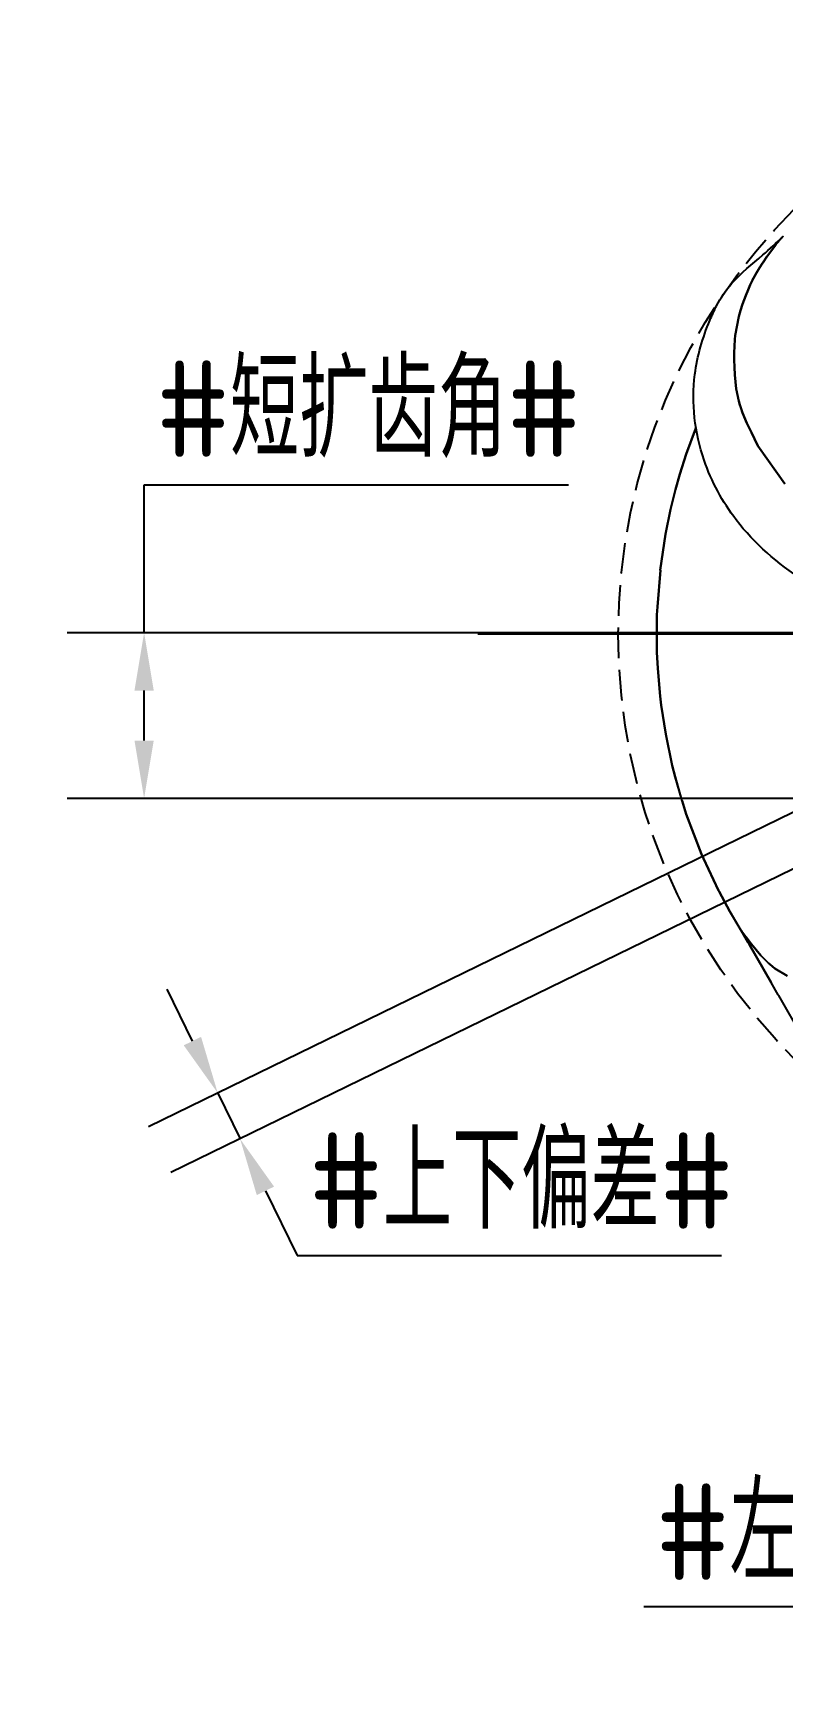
# Model space of a CAD drawing. Header units: millimetres. Extents: x 779.8 to 835.2, y 146 to 195.
# Drawn here: x 779.81 to 799.3, y 145.97 to 188.85 of the extents above; entities that cross this region are included whole.
import ezdxf

# ---------------------------------------------------------------- set-up
doc = ezdxf.new("R2010")
doc.units = ezdxf.units.MM
for name, pattern in [('ACAD_ISO04W100', [30, 24, -3, 0, -3]), ('BANKLINE1', [5.5, 4, -1.5]), ('CENTER', [50.8, 31.75, -6.35, 6.35, -6.35])]:
    doc.linetypes.add(name, pattern=pattern)
for name, color, linetype in [('中心线', 2, 'ACAD_ISO04W100'), ('标注', 7, 'Continuous'), ('虚线轮廓', 1, 'Continuous'), ('轮廓', 4, 'Continuous')]:
    doc.layers.add(name, color=color, linetype=linetype)
doc.styles.add('CFST0', font='gbenor.shx', dxfattribs={"bigfont": 'gbcbig.shx'})
doc.dimstyles.new('TYToolDesignC1-1', dxfattribs={"dimtxt": 2.5, "dimasz": 1.5, "dimexe": 2, "dimexo": 0, "dimtad": 1, "dimtoh": 1, "dimdec": 3, "dimdsep": 46, "dimtxsty": 'CFST0', "dimcen": 2.502, "dimclrd": 3, "dimclre": 3, "dimclrt": 3, "dimazin": 2, "dimtfac": 1, "dimtdec": 3, "dimtmove": 0, "dimatfit": 3, "dimfxl": 1, "dimarcsym": 0})

# ---------------------------------------------------------------- blocks, each defined once
blk = doc.blocks.new('*D11')
at = {"layer": 'Defpoints', "color": 0, "transparency": 16777216}
for p in [(804.985, 173.273), (782.698, 168.973), (808.165, 168.973)]:
    blk.add_point(p, dxfattribs=at)
at = {"layer": '标注', "color": 3, "lineweight": -2, "transparency": 16777216}
for p, q in [((782.698, 173.273), (782.698, 177.117)), ((782.698, 177.117), (793.728, 177.117)), ((804.985, 173.273), (780.698, 173.273)), ((782.698, 170.473), (782.698, 171.773)), ((808.165, 168.973), (780.698, 168.973))]:
    blk.add_line(p, q, dxfattribs=at)
at = {"layer": '标注', "color": 3, "transparency": 16777216}
for points in [[(782.448, 171.773), (782.948, 171.773), (782.698, 173.273)], [(782.448, 170.473), (782.948, 170.473), (782.698, 168.973)]]:
    blk.add_solid(points, dxfattribs=at)
at = {"layer": '标注', "color": 3, "transparency": 16777216, "insert": (788.526, 179.074), "char_height": 2.5, "attachment_point": 5, "style": 'CFST0'}
blk.add_mtext('#短扩齿角#', dxfattribs=at)
blk = doc.blocks.new('*D9')
at = {"layer": 'Defpoints', "color": 0, "transparency": 16777216}
for p in [(810.335, 173.243), (810.935, 173.243), (810.335, 147.973)]:
    blk.add_point(p, dxfattribs=at)
at = {"layer": '标注', "color": 3, "lineweight": -2, "transparency": 16777216}
for p, q in [((810.335, 173.243), (810.335, 145.973)), ((810.935, 173.243), (810.935, 145.973)), ((808.835, 147.973), (795.68, 147.973)), ((810.935, 147.973), (810.335, 147.973)), ((812.435, 147.973), (813.935, 147.973))]:
    blk.add_line(p, q, dxfattribs=at)
at = {"layer": '标注', "color": 3, "transparency": 16777216}
for points in [[(808.835, 148.223), (808.835, 147.723), (810.335, 147.973)], [(812.435, 148.223), (812.435, 147.723), (810.935, 147.973)]]:
    blk.add_solid(points, dxfattribs=at)
at = {"layer": '标注', "color": 3, "transparency": 16777216, "insert": (801.507, 149.917), "char_height": 2.5, "attachment_point": 5, "style": 'CFST0'}
blk.add_mtext('#左右偏差#', dxfattribs=at)
blk = doc.blocks.new('*D10')
at = {"layer": 'Defpoints', "color": 0, "transparency": 16777216}
for p in [(811.475, 174.423), (809.805, 172.133), (785.192, 160.128)]:
    blk.add_point(p, dxfattribs=at)
at = {"layer": '标注', "color": 3, "lineweight": -2, "transparency": 16777216}
for p, q in [((811.475, 174.423), (782.813, 160.444)), ((809.805, 172.133), (783.394, 159.252)), ((783.953, 162.669), (783.296, 164.017)), ((784.611, 161.32), (785.192, 160.128)), ((785.85, 158.78), (786.671, 157.097)), ((786.671, 157.097), (797.7, 157.097))]:
    blk.add_line(p, q, dxfattribs=at)
at = {"layer": '标注', "color": 3, "transparency": 16777216}
for points in [[(784.178, 162.778), (783.728, 162.559), (784.611, 161.32)], [(786.074, 158.89), (785.625, 158.671), (785.192, 160.128)]]:
    blk.add_solid(points, dxfattribs=at)
at = {"layer": '标注', "color": 3, "transparency": 16777216, "insert": (792.498, 159.041), "char_height": 2.5, "attachment_point": 5, "style": 'CFST0'}
blk.add_mtext('#上下偏差#', dxfattribs=at)

msp = doc.modelspace()

# ---------------------------------------------------------------- linework, layer by layer
at = {"layer": '中心线', "linetype": 'CENTER', "ltscale": 0.3}
msp.add_line((791.3659, 173.2428), (829.8834, 173.2428), dxfattribs=at)
at = {"layer": '虚线轮廓', "color": 7, "linetype": 'BANKLINE1', "ltscale": 0.2}
msp.add_circle((810.6246, 173.2428), 15.6063, dxfattribs=at)
at = {"layer": '轮廓'}
for p, q in [((799.1772, 183.4319), (799.2506, 183.5161)), ((799.2506, 183.5161), (799.2707, 183.54)), ((799.2707, 183.54), (799.2838, 183.5526)), ((799.2838, 183.5526), (799.2892, 183.557)), ((799.2838, 183.5526), (799.2838, 183.5526)), ((799.2885, 183.5601), (799.2915, 183.5608)), ((799.2892, 183.557), (799.2885, 183.5601)), ((799.2885, 183.5601), (799.2885, 183.5601)), ((799.2915, 183.5608), (799.2946, 183.5615)), ((799.2946, 183.5615), (799.2939, 183.5645)), ((798.8989, 183.0698), (799.0998, 183.3372)), ((799.0998, 183.3372), (799.1028, 183.3379)), ((799.1028, 183.3379), (799.1222, 183.3648)), ((799.1222, 183.3648), (799.1678, 183.4169)), ((799.1678, 183.4169), (799.1725, 183.4244)), ((799.1725, 183.4244), (799.1772, 183.4319)), ((798.6061, 182.618), (798.6866, 182.755)), ((798.6866, 182.755), (798.7644, 182.8755)), ((798.7644, 182.8755), (798.7691, 182.883)), ((798.7691, 182.883), (798.8888, 183.0579)), ((798.8888, 183.0579), (798.8989, 183.0698)), ((798.3894, 182.1836), (798.4438, 182.3083)), ((798.4438, 182.3083), (798.5044, 182.4344)), ((798.5044, 182.4344), (798.5248, 182.4711)), ((798.5248, 182.4711), (798.5318, 182.4823)), ((798.5318, 182.4823), (798.6061, 182.618)), ((798.1941, 181.6422), (798.2486, 181.8085)), ((798.2486, 181.8085), (798.3276, 182.0349)), ((798.3276, 182.0349), (798.3894, 182.1836)), ((798.0553, 180.9953), (798.1497, 181.4878)), ((798.1497, 181.4878), (798.1941, 181.6422)), ((798.0436, 180.8933), (798.0553, 180.9953)), ((798.0275, 180.4637), (798.0289, 180.5409)), ((798.0289, 180.5409), (798.0436, 180.8933)), ((798.0436, 180.8933), (798.0436, 180.8933)), ((798.0294, 180.3584), (798.0275, 180.4637)), ((798.0343, 180.1706), (798.0294, 180.3584)), ((798.042, 179.9707), (798.0343, 180.1706)), ((798.0802, 179.6112), (798.042, 179.9707)), ((798.1509, 179.2913), (798.0802, 179.6112)), ((798.1778, 179.1886), (798.1509, 179.2913)), ((798.1993, 179.1231), (798.1778, 179.1886)), ((798.2468, 178.9868), (798.1993, 179.1231)), ((798.3562, 178.7206), (798.2468, 178.9868)), ((796.784, 177.9157), (797.036, 178.5856)), ((798.4744, 178.4725), (798.3562, 178.7206)), ((798.5539, 178.3083), (798.4744, 178.4725)), ((798.6437, 178.1273), (798.5539, 178.3083)), ((799.3457, 177.1397), (798.6437, 178.1273)), ((796.6163, 177.3935), (796.784, 177.9157)), ((796.5046, 176.9898), (796.6163, 177.3935)), ((796.3779, 176.4706), (796.5046, 176.9898)), ((796.246, 175.8349), (796.3779, 176.4706)), ((796.1095, 174.9003), (796.246, 175.8349)), ((796.0324, 173.9442), (796.1102, 174.8972)), ((796.1102, 174.8972), (796.1095, 174.9003)), ((796.0218, 172.7697), (796.0226, 173.737)), ((796.0226, 173.737), (796.0324, 173.9442)), ((796.0422, 172.3485), (796.0218, 172.7697)), ((796.104, 171.623), (796.0422, 172.3485)), ((796.1339, 171.3961), (796.104, 171.623)), ((796.2505, 170.6417), (796.1339, 171.3961)), ((796.419, 169.8287), (796.2505, 170.6417)), ((796.2505, 170.6417), (796.2505, 170.6417)), ((796.4931, 169.5352), (796.419, 169.8287)), ((796.419, 169.8287), (796.419, 169.8287)), ((796.419, 169.8287), (796.419, 169.8287)), ((796.6733, 168.9075), (796.4931, 169.5352)), ((796.7851, 168.5618), (796.6733, 168.9075)), ((797.1825, 167.52), (796.7851, 168.5618)), ((797.2298, 167.4124), (797.1825, 167.52)), ((797.6235, 166.581), (797.2298, 167.4124)), ((797.6403, 166.5497), (797.6235, 166.581)), ((797.9156, 166.0368), (797.6403, 166.5497)), ((798.2132, 165.5387), (797.9156, 166.0368))]:
    msp.add_line(p, q, dxfattribs=at)
for points in [[(799.2939, 183.5645), (799.2939, 183.5645), (799.2946, 183.5615), (799.2915, 183.5608), (799.2885, 183.5601), (799.2885, 183.5601), (799.2892, 183.557), (799.2838, 183.5526), (799.2838, 183.5526), (799.2707, 183.54), (799.2506, 183.5161), (799.1772, 183.4319), (799.1725, 183.4244), (799.1678, 183.4169), (799.1222, 183.3648), (799.1028, 183.3379), (799.0998, 183.3372), (798.8989, 183.0698), (798.8888, 183.0579), (798.7691, 182.883), (798.7644, 182.8755), (798.6866, 182.755), (798.6061, 182.618), (798.5318, 182.4823), (798.5248, 182.4711), (798.5044, 182.4344), (798.4438, 182.3083), (798.3894, 182.1836), (798.3276, 182.0349), (798.2486, 181.8085), (798.1941, 181.6422), (798.1497, 181.4878), (798.0553, 180.9953), (798.0436, 180.8933), (798.0436, 180.8933), (798.0289, 180.5409), (798.0275, 180.4637), (798.0294, 180.3584), (798.0343, 180.1706), (798.042, 179.9707), (798.0802, 179.6112), (798.1509, 179.2913), (798.1778, 179.1886), (798.2468, 178.9868), (798.3562, 178.7206), (798.4744, 178.4725), (798.5539, 178.3083), (798.6437, 178.1273), (799.3457, 177.1397)], [(797.036, 178.5856), (796.784, 177.9157), (796.6163, 177.3935), (796.5046, 176.9898), (796.3779, 176.4706), (796.246, 175.8349), (796.1095, 174.9003), (796.1102, 174.8972), (796.0324, 173.9442), (796.0226, 173.737), (796.0218, 172.7697), (796.0422, 172.3485), (796.104, 171.623), (796.1339, 171.3961), (796.2505, 170.6417), (796.419, 169.8287), (796.419, 169.8287), (796.419, 169.8287), (796.4931, 169.5352), (796.6726, 168.9105), (796.6733, 168.9075), (796.7851, 168.5618), (797.1825, 167.52), (797.2298, 167.4124), (797.6235, 166.581), (797.6403, 166.5497), (797.9156, 166.0368), (798.2139, 165.5356)], [(800.2981, 161.9178), (799.9949, 162.4402), (799.9458, 162.5281), (799.9451, 162.5312), (799.9413, 162.5335), (799.9406, 162.5366), (799.9362, 162.5419), (799.8012, 162.7798), (799.1849, 163.8544), (799.1797, 163.8628), (799.1746, 163.8712), (798.9926, 164.1879), (798.426, 165.1715), (798.4216, 165.1769), (798.4216, 165.1769), (798.4158, 165.1883), (798.4151, 165.1914), (798.379, 165.2503), (798.3577, 165.287), (798.3519, 165.2985), (798.2455, 165.4821), (798.2132, 165.5387), (798.2132, 165.5387)], [(799.403, 164.3659), (799.0833, 164.5579), (798.9603, 164.6608), (798.9207, 164.6933), (798.8672, 164.7449), (798.7215, 164.8906), (798.477, 165.1865), (798.3425, 165.3668), (798.2922, 165.432), (798.2796, 165.4451), (798.2553, 165.4811), (798.2508, 165.4865), (798.2228, 165.5249), (798.2183, 165.5302), (798.2183, 165.5302), (798.2139, 165.5356), (798.2132, 165.5387)], [(798.2132, 165.5387), (798.2455, 165.4821), (798.3519, 165.2985), (798.3577, 165.287), (798.379, 165.2503), (798.4151, 165.1914), (798.4158, 165.1883), (798.4216, 165.1769), (798.4216, 165.1769), (798.426, 165.1715), (798.9926, 164.1879)], [(798.2139, 165.5356), (798.2183, 165.5302), (798.2183, 165.5302), (798.2228, 165.5249), (798.2508, 165.4865), (798.2553, 165.4811), (798.2796, 165.4451), (798.2922, 165.432), (798.3425, 165.3668), (798.477, 165.1865), (798.7215, 164.8906), (798.8672, 164.7449), (798.9207, 164.6933), (798.9603, 164.6608), (799.0833, 164.5579), (799.403, 164.3659)]]:
    msp.add_lwpolyline(points, dxfattribs=at)
msp.add_open_spline([(806.2048, 173.0824), (806.1269, 173.0849), (804.9212, 173.1279), (802.7093, 173.3438), (799.9394, 174.3913), (798.1012, 175.9772), (797.0779, 177.8626), (796.8538, 179.7409), (797.251, 181.0705), (797.602, 181.8566), (798.0189, 182.4777), (798.688, 182.9942), (799.1254, 183.4055), (799.2992, 183.569)], degree=3, knots=[1.3917496, 1.3917496, 1.3917496, 1.3917496, 1.4666302, 2.550516, 3.5158608, 4.2649723, 4.8303239, 5.5469427, 6.0131873, 6.1472022, 6.3748885, 6.722941, 6.9525841, 6.9525841, 6.9525841, 6.9525841], dxfattribs=at)

# ---------------------------------------------------------------- dimensions: what is measured, and where the dimension line sits
at = {"layer": '标注'}
for base, p1, p2, angle, text, picture, middle in [((782.6983, 168.9728), (804.9846, 173.2728), (808.1646, 168.9728), 90, '#短扩齿角#', '*D11', (788.5255, 177.1166)), ((785.1921, 160.1284), (811.4746, 174.4228), (809.8046, 172.1328), 296, '#上下偏差#', '*D10', (792.4979, 157.0969))]:
    dim = msp.add_linear_dim(base=base, p1=p1, p2=p2, angle=angle, text=text, dimstyle='TYToolDesignC1-1', dxfattribs=at)
    dim.commit()
    dim.dimension.update_dxf_attribs({"geometry": picture, "text_midpoint": middle, "dimtype": 160})
dim = msp.add_linear_dim(base=(810.3346, 147.9728), p1=(810.9346, 173.2428), p2=(810.3346, 173.2428), text='#左右偏差#', dimstyle='TYToolDesignC1-1', dxfattribs=at)
dim.commit()
dim.dimension.update_dxf_attribs({"geometry": '*D9', "text_midpoint": (801.5074, 149.9167)})

doc.saveas('drawing.dxf')
